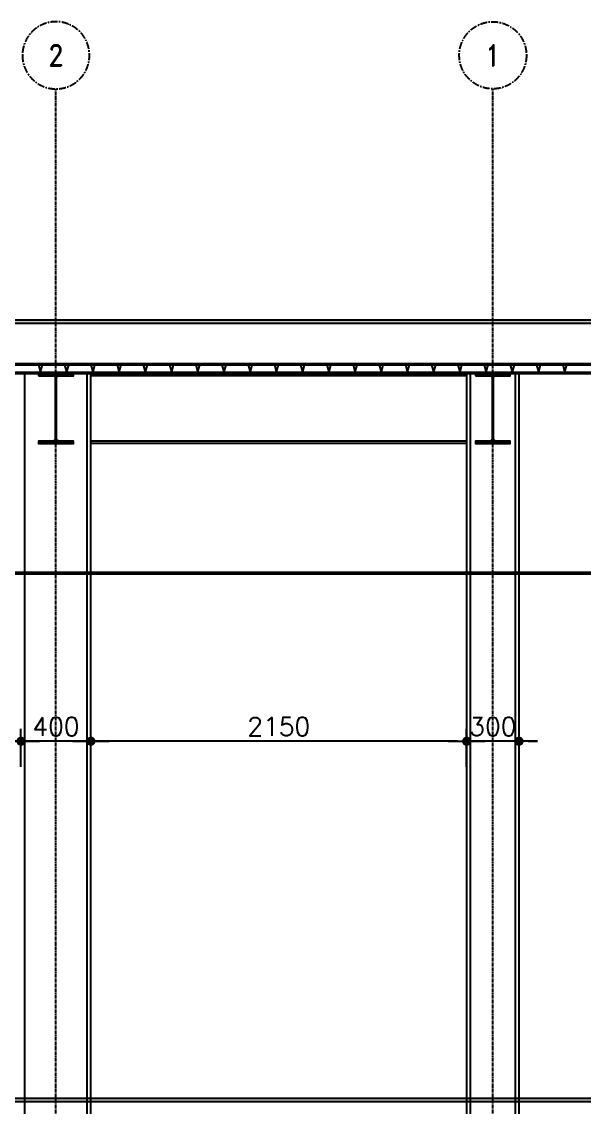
# Model space of a CAD drawing. Extents: x -3378 to 102197, y -3799 to 48702.
# Drawn here: x 90758 to 93978, y 14047 to 20254 of the extents above; entities that cross this region are included whole.
import ezdxf
from ezdxf.enums import TextEntityAlignment as Align

# ---------------------------------------------------------------- set-up
doc = ezdxf.new("R2010")
doc.units = 0
doc.linetypes.add('CENTER', pattern=[2, 1.25, -0.25, 0.25, -0.25])
for name, color, linetype in [('GM_ANNO_DIMS', 4, 'Continuous'), ('GM_STEL_PRIM', 3, 'Continuous'), ('中心線 CENTER', 6, 'CENTER'), ('結構體 STRUCTURAL', 154, 'Continuous'), ('螺絲、螺栓', 4, 'Continuous'), ('視覺模型鋁擠型暫替', 4, 'Continuous')]:
    doc.layers.add(name, color=color, linetype=linetype)
doc.layers.add('不顯示', color=254, linetype='Continuous', plot=False)
doc.styles.add('C1', font='simplex', dxfattribs={"bigfont": 'CHINESET'})
doc.styles.add('CD2', font='romand', dxfattribs={"height": 15})
doc.dimstyles.new('DIMDD', dxfattribs={"dimscale": 100, "dimtxt": 0.25, "dimasz": 0.15, "dimexe": 0.2, "dimexo": 0, "dimgap": 0.09, "dimtad": 1, "dimdec": 1, "dimdsep": 46, "dimtxsty": 'C1', "dimblk1": 'DOT', "dimblk2": 'DOT', "dimsah": 1, "dimcen": 0.5, "dimazin": 0, "dimtfac": 1, "dimtdec": 1, "dimtix": 1, "dimtmove": 1, "dimatfit": 3, "dimldrblk": 'SLASH', "dimfxl": 10, "dimtolj": 1, "dimarcsym": 0})

# ---------------------------------------------------------------- blocks, each defined once
blk = doc.blocks.new('H-400x200x8x13')
at = {"layer": '視覺模型鋁擠型暫替', "linetype": 'Continuous'}
h = blk.add_hatch(dxfattribs=at)
h.set_pattern_fill('ANSI31', color=1, scale=30, angle=180)
h.set_pattern_definition([(225, (85874.229, 995633.081), (2.65165043, -2.65165043), [])])
h.paths.add_polyline_path([(300, -400), (300, -387), (217, -387, -0.414214), (204, -374), (204, -26, -0.414214), (217, -13), (300, -13), (300, 0), (100, 0), (100, -13), (183, -13, -0.414214), (196, -26), (196, -374, -0.414214), (183, -387), (100, -387), (100, -400)])
blk.add_lwpolyline([(100, -13), (183, -13, -0.414214), (196, -26), (196, -374, -0.414214), (183, -387), (100, -387), (100, -400), (300, -400), (300, -387), (217, -387, -0.414214), (204, -374), (204, -26, -0.414214), (217, -13), (300, -13), (300, 0), (100, 0)], format="xyb", close=True, dxfattribs=at)
blk = doc.blocks.new('DOT')
blk.add_line((-2, 0), (2, 0))
at = {"const_width": 0.5}
blk.add_lwpolyline([(-0.25, 0, 1), (0.25, 0, 1)], format="xyb", close=True, dxfattribs=at)
blk = doc.blocks.new('*D817')
at = {"layer": 'Defpoints', "color": 0, "ltscale": 10, "transparency": 16777216}
for p in [(93304.4, 16140.1), (93304.4, 15994.5), (93604.4, 15994.5)]:
    blk.add_point(p, dxfattribs=at)
at = {"layer": '不顯示', "color": 0, "lineweight": -2, "ltscale": 10, "transparency": 16777216}
for p, q in [((93304.4, 15994.5), (93304.4, 16210.1)), ((93604.4, 15994.5), (93604.4, 16210.1)), ((93251.9, 16140.1), (93199.4, 16140.1)), ((93604.4, 16140.1), (93304.4, 16140.1)), ((93656.9, 16140.1), (93709.4, 16140.1))]:
    blk.add_line(p, q, dxfattribs=at)
at = {"layer": '不顯示', "color": 0, "lineweight": -2, "ltscale": 10, "transparency": 16777216, "xscale": 52.5, "yscale": 52.5, "zscale": 52.5}
blk.add_blockref('DOT', (93304.4, 16140.1), dxfattribs=at)
at = {"layer": '不顯示', "color": 0, "lineweight": -2, "ltscale": 10, "transparency": 16777216, "xscale": 52.5, "yscale": 52.5, "zscale": 52.5, "rotation": 180}
blk.add_blockref('DOT', (93604.4, 16140.1), dxfattribs=at)
at = {"layer": '不顯示', "color": 2, "ltscale": 10, "transparency": 16777216, "insert": (93454.4, 16224.1), "char_height": 105, "attachment_point": 5, "style": 'C1'}
blk.add_mtext('\\A1;300', dxfattribs=at)
blk = doc.blocks.new('_Dot')
at = {"color": 0, "linetype": 'ByBlock', "lineweight": -2}
blk.add_line((-0.5, 0), (-1, 0), dxfattribs=at)
at = {"color": 0, "linetype": 'ByBlock', "const_width": 0.5}
blk.add_lwpolyline([(-0.25, 0, 1), (0.25, 0, 1)], format="xyb", close=True, dxfattribs=at)
blk = doc.blocks.new('SLASH')
at = {"color": 0}
blk.add_line((-1, 0), (1, 0), dxfattribs=at)
at = {"color": 3, "linetype": 'Continuous'}
blk.add_line((-0.5, -0.5), (0.5, 0.5), dxfattribs=at)
blk = doc.blocks.new('*D818')
at = {"layer": 'Defpoints', "color": 0, "ltscale": 10, "transparency": 16777216}
for p in [(91154.4, 16140.1), (91154.4, 15994.5), (93304.4, 15994.5)]:
    blk.add_point(p, dxfattribs=at)
at = {"layer": '不顯示', "color": 0, "lineweight": -2, "ltscale": 10, "transparency": 16777216}
for p, q in [((91154.4, 15994.5), (91154.4, 16210.1)), ((93304.4, 15994.5), (93304.4, 16210.1)), ((93251.9, 16140.1), (91206.9, 16140.1))]:
    blk.add_line(p, q, dxfattribs=at)
at = {"layer": '不顯示', "color": 0, "lineweight": -2, "ltscale": 10, "transparency": 16777216, "xscale": 52.5, "yscale": 52.5, "zscale": 52.5, "rotation": 180}
blk.add_blockref('DOT', (91154.4, 16140.1), dxfattribs=at)
at = {"layer": '不顯示', "color": 0, "lineweight": -2, "ltscale": 10, "transparency": 16777216, "xscale": 52.5, "yscale": 52.5, "zscale": 52.5}
blk.add_blockref('DOT', (93304.4, 16140.1), dxfattribs=at)
at = {"layer": '不顯示', "color": 2, "ltscale": 10, "transparency": 16777216, "insert": (92229.4, 16224.1), "char_height": 105, "attachment_point": 5, "style": 'C1'}
blk.add_mtext('\\A1;2150', dxfattribs=at)
blk = doc.blocks.new('*D819')
at = {"layer": 'Defpoints', "color": 0, "ltscale": 10, "transparency": 16777216}
for p in [(90754.4, 16140.1), (90754.4, 15994.5), (91154.4, 15994.5)]:
    blk.add_point(p, dxfattribs=at)
at = {"layer": '不顯示', "color": 0, "lineweight": -2, "ltscale": 10, "transparency": 16777216}
for p, q in [((90754.4, 15994.5), (90754.4, 16210.1)), ((91154.4, 15994.5), (91154.4, 16210.1)), ((91101.9, 16140.1), (90806.9, 16140.1))]:
    blk.add_line(p, q, dxfattribs=at)
at = {"layer": '不顯示', "color": 0, "lineweight": -2, "ltscale": 10, "transparency": 16777216, "xscale": 52.5, "yscale": 52.5, "zscale": 52.5, "rotation": 180}
blk.add_blockref('DOT', (90754.4, 16140.1), dxfattribs=at)
at = {"layer": '不顯示', "color": 0, "lineweight": -2, "ltscale": 10, "transparency": 16777216, "xscale": 52.5, "yscale": 52.5, "zscale": 52.5}
blk.add_blockref('DOT', (91154.4, 16140.1), dxfattribs=at)
at = {"layer": '不顯示', "color": 2, "ltscale": 10, "transparency": 16777216, "insert": (90954.4, 16224.1), "char_height": 105, "attachment_point": 5, "style": 'C1'}
blk.add_mtext('\\A1;400', dxfattribs=at)
blk = doc.blocks.new('*D820')
at = {"layer": 'Defpoints', "color": 0, "ltscale": 10, "transparency": 16777216}
for p in [(86295.9, 16140.1), (86295.9, 15994.5), (90754.4, 15994.5)]:
    blk.add_point(p, dxfattribs=at)
at = {"layer": '不顯示', "color": 0, "lineweight": -2, "ltscale": 10, "transparency": 16777216}
for p, q in [((86295.9, 15994.5), (86295.9, 16210.1)), ((90754.4, 15994.5), (90754.4, 16210.1)), ((90701.9, 16140.1), (86348.4, 16140.1))]:
    blk.add_line(p, q, dxfattribs=at)
at = {"layer": '不顯示', "color": 0, "lineweight": -2, "ltscale": 10, "transparency": 16777216, "xscale": 52.5, "yscale": 52.5, "zscale": 52.5, "rotation": 180}
blk.add_blockref('DOT', (86295.9, 16140.1), dxfattribs=at)
at = {"layer": '不顯示', "color": 0, "lineweight": -2, "ltscale": 10, "transparency": 16777216, "xscale": 52.5, "yscale": 52.5, "zscale": 52.5}
blk.add_blockref('DOT', (90754.4, 16140.1), dxfattribs=at)
at = {"layer": '不顯示', "color": 2, "ltscale": 10, "transparency": 16777216, "insert": (88525.1, 16224.1), "char_height": 105, "attachment_point": 5, "style": 'C1'}
blk.add_mtext('\\A1;4458.5', dxfattribs=at)
blk = doc.blocks.new('*U665')
blk.add_circle((0, 6), 6)
at = {"style": 'CD2', "width": 0.85}
blk.add_attdef('GRID-BUB', text='', height=3.75, dxfattribs=at).set_placement((0, 6), align=Align.MIDDLE)
blk = doc.blocks.new('*U666')
blk.add_circle((0, 6), 6)
at = {"style": 'CD2', "width": 0.85}
blk.add_attdef('GRID-BUB', text='', height=3.75, dxfattribs=at).set_placement((0, 6), align=Align.MIDDLE)
blk = doc.blocks.new('屋頂地板')
at = {"layer": '結構體 STRUCTURAL'}
h = blk.add_hatch(dxfattribs=at)
h.set_pattern_fill('AR-HBONE', color=256, scale=0.1)
h.set_pattern_definition([(45, (-52753.211, -90985.298), (0, 14.3684098), [30.48, -10.16]), (135, (-52746.027, -90978.114), (1e-15, 14.3684098), [30.48, -10.16])])
h.paths.add_polyline_path([(0, 0), (0, -17.5), (11600, -17.5), (11600, 0)])
blk.add_lwpolyline([(0, 0), (0, -17.5), (11600, -17.5), (11600, 0)], close=True, dxfattribs=at)
blk = doc.blocks.new('室內地板')
at = {"layer": '結構體 STRUCTURAL'}
h = blk.add_hatch(dxfattribs=at)
h.set_pattern_fill('AR-HBONE', color=256, scale=0.1)
h.set_pattern_definition([(45, (-52753.211, -90985.298), (0, 14.3684098), [30.48, -10.16]), (135, (-52746.026, -90978.114), (1e-15, 14.3684098), [30.48, -10.16])])
h.paths.add_polyline_path([(0, 0), (0, -17.5), (11600, -17.5), (11600, 0)])
blk.add_lwpolyline([(0, 0), (0, -17.5), (11600, -17.5), (11600, 0)], close=True, dxfattribs=at)
blk = doc.blocks.new('6t 矽酸鈣板')
at = {"layer": '結構體 STRUCTURAL', "ltscale": 50}
h = blk.add_hatch(dxfattribs=at)
h.set_pattern_fill('JIS_LC_20', color=256, scale=2, angle=45)
h.set_pattern_definition([(90, (-51370.39, -83265.073), (-40, 0), []), (90, (-51369.823, -83264.507), (-40, 0), [])])
h.paths.add_polyline_path([(11600, 6), (214.9, 6), (214.9, 0), (11600, 0)])
at = {"layer": '結構體 STRUCTURAL'}
blk.add_lwpolyline([(214.9, 6), (214.9, 0), (11600, 0), (11600, 6)], close=True, dxfattribs=at)
blk = doc.blocks.new('*U781')
at = {"layer": 'GM_STEL_PRIM'}
for p, q in [((0, -15), (-10.7, 25)), ((0, -15), (10.7, 25)), ((0, -25), (0, -15))]:
    blk.add_line(p, q, dxfattribs=at)
blk = doc.blocks.new('*U782')
at = {"layer": 'GM_ANNO_DIMS', "color": 0, "linetype": 'ByBlock', "lineweight": -2}
for p in [(4950, 0), (5100, 0), (5250, 0), (5400, 0), (5550, 0), (5700, 0), (5850, 0), (6000, 0), (6150, 0), (6300, 0), (6450, 0), (6600, 0), (6750, 0), (6900, 0), (7050, 0), (7200, 0), (7350, 0), (7500, 0), (7650, 0), (7800, 0), (7950, 0)]:
    blk.add_blockref('*U781', p, dxfattribs=at)

msp = doc.modelspace()

# ---------------------------------------------------------------- linework, layer by layer
at = {"layer": 'GM_STEL_PRIM', "elevation": 0}
msp.add_lwpolyline([(97595.869, 18298.085), (85895.866, 18298.085), (85895.866, 18293.085), (97595.869, 18293.085)], close=True, dxfattribs=at)
at = {"layer": '中心線 CENTER', "ltscale": 15}
for p, q in [((90954.403, 4443.085, 0), (90954.403, 19870.216, 0)), ((93454.403, 4443.085, 0), (93454.403, 19870.216, 0)), ((100852.946, 18548.085, 0), (82322.201, 18548.085, 0)), ((100852.946, 14098.085, 0), (82322.201, 14098.085, 0))]:
    msp.add_line(p, q, dxfattribs=at)
at = {"layer": '結構體 STRUCTURAL'}
for p, q in [((90775.403, 18243.085, 0), (90775.403, 6180.085, 0)), ((91133.403, 6180.085, 0), (91133.403, 18243.085, 0)), ((91154.403, 6180.085, 0), (91154.403, 18243.085, 0)), ((93304.403, 18230.085, 0), (91154.403, 18230.085, 0)), ((93304.403, 18243.085, 0), (93304.403, 6180.085, 0)), ((93325.403, 18243.085, 0), (93325.403, 6180.085, 0)), ((93583.403, 6180.085, 0), (93583.403, 18243.085, 0)), ((93604.403, 6180.085, 0), (93604.403, 18243.085, 0)), ((93304.403, 17856.085, 0), (91154.403, 17856.085, 0)), ((93304.403, 17843.085, 0), (91154.403, 17843.085, 0))]:
    msp.add_line(p, q, dxfattribs=at)
at = {"layer": '結構體 STRUCTURAL', "elevation": 0}
msp.add_lwpolyline([(85895.866, 18243.085), (94032.107, 18243.085), (94032.107, 18248.085), (85895.866, 18248.085)], close=True, dxfattribs=at)

# ---------------------------------------------------------------- block references
at = {"layer": 'GM_ANNO_DIMS'}
msp.add_blockref('*U782', (85916.866, 18268.085, 0), dxfattribs=at)
at = {"layer": '中心線 CENTER'}
ref = msp.add_blockref('*U666', (90954.403, 19870.216, 0), dxfattribs=dict(at, xscale=-32.00000000000001, yscale=32.00000000000001, zscale=32.00000000000001))
ref.add_attrib('GRID-BUB', '2', dxfattribs={"layer": '0', "height": 120, "style": 'CD2', "width": 0.85}).set_placement((90954.403, 20062.216, 0), align=Align.MIDDLE)
at = {"layer": '中心線 CENTER', "xscale": 32.00000000000001, "yscale": 32.00000000000001, "zscale": 32.00000000000001}
msp.add_blockref('*U665', (93454.403, 19870.216, 0), dxfattribs=at).add_auto_attribs({'GRID-BUB': '1'})
at = {"layer": '螺絲、螺栓'}
for name, p in [('屋頂地板', (85845.866, 18548.085, 0)), ('6t 矽酸鈣板', (85845.866, 17098.085, 0)), ('室內地板', (85845.866, 14098.085, 0))]:
    msp.add_blockref(name, p, dxfattribs=at)
at = {"layer": '視覺模型鋁擠型暫替', "linetype": 'Continuous'}
for p in [(90754.403, 18243.085, 0), (93254.403, 18243.085, 0)]:
    msp.add_blockref('H-400x200x8x13', p, dxfattribs=at)

# ---------------------------------------------------------------- dimensions: what is measured, and where the dimension line sits
at = {"layer": '不顯示', "ltscale": 10}
for base, p1, p2, picture, middle in [((86295.866, 16140.135, 0), (90754.403, 15994.5, 0), (86295.866, 15994.5, 0), '*D820', (88525.135, 16224.135, 0)), ((90754.403, 16140.135, 0), (91154.403, 15994.5, 0), (90754.403, 15994.5, 0), '*D819', (90954.403, 16224.135, 0)), ((91154.403, 16140.135, 0), (93304.403, 15994.5, 0), (91154.403, 15994.5, 0), '*D818', (92229.403, 16224.135, 0)), ((93304.403, 16140.135, 0), (93604.403, 15994.5, 0), (93304.403, 15994.5, 0), '*D817', (93454.403, 16224.135, 0))]:
    dim = msp.add_linear_dim(base=base, p1=p1, p2=p2, dimstyle='DIMDD', override={"dimscale": 350, "dimtxt": 0.3, "dimclrt": 2}, dxfattribs=at)
    dim.commit()
    dim.dimension.update_dxf_attribs({"geometry": picture, "text_midpoint": middle})

doc.saveas('drawing.dxf')
